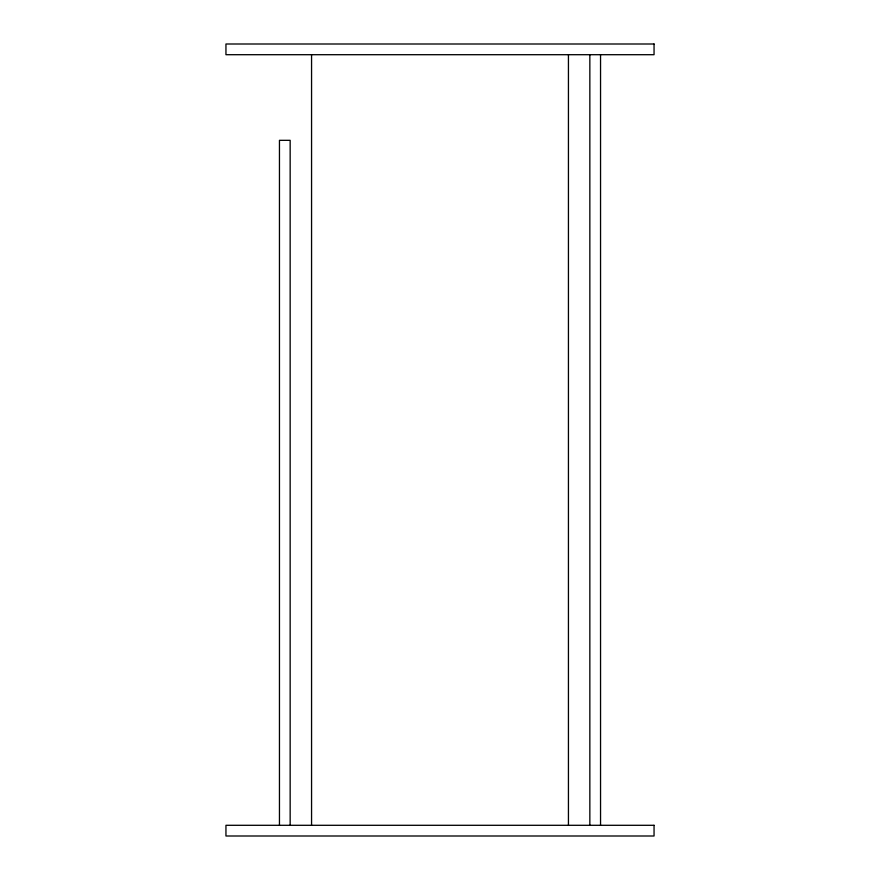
<?xml version="1.0" encoding="UTF-8"?>
<svg xmlns="http://www.w3.org/2000/svg" width="880" height="880" viewBox="0 0 880 880"><rect width="100%" height="100%" fill="white"/><g stroke="black" fill="none" stroke-linecap="round" stroke-linejoin="round"><path stroke-width="1.32" d="M600.545 54.703L600.545 825.297M589.842 54.703L589.842 825.297M568.436 54.703L568.436 825.297M311.564 54.703L311.564 825.297M290.158 825.297L290.158 140.327L279.455 140.327L279.455 825.297M654.049 44L225.951 44L225.951 54.703L654.049 54.703L654.049 44M654.049 825.297L225.951 825.297L225.951 836L654.049 836L654.049 825.297"/></g></svg>
